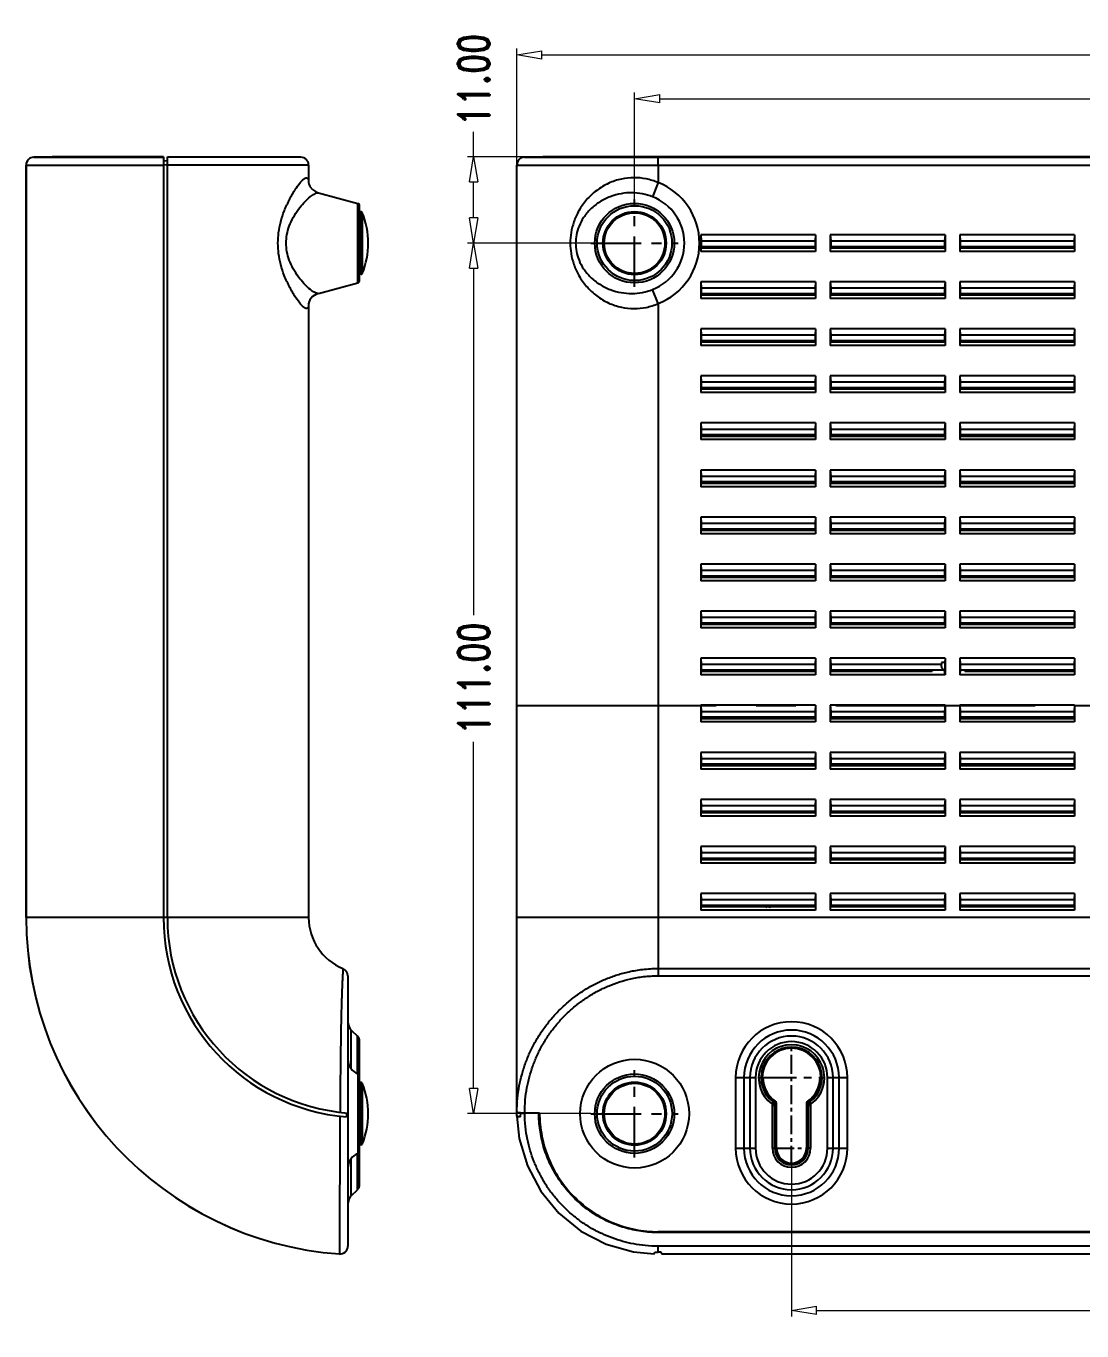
# Model space of a CAD drawing. Header units: millimetres. Extents: x 4911 to 5491, y 411 to 814.
# Drawn here: x 5185.5 to 5320, y 553.9 to 720.2 of the extents above; entities that cross this region are included whole.
import ezdxf

# ---------------------------------------------------------------- set-up
doc = ezdxf.new("R2010")
doc.units = ezdxf.units.MM
doc.linetypes.add('CENTER', pattern=[50.8, 31.75, -6.35, 6.35, -6.35])
doc.layers.add('dim', color=82, linetype='Continuous', lineweight=9)
doc.styles.add('ROMAND', font='romand.shx', dxfattribs={"width": 0.75, "bigfont": 'gbcbig.shx'})
doc.dimstyles.new('YanXiu', dxfattribs={"dimtxt": 2.5, "dimasz": 2.2, "dimexe": 1, "dimexo": 0, "dimgap": 0.66, "dimtad": 0, "dimzin": 1, "dimdsep": 46, "dimtxsty": 'ROMAND', "dimblk": 'CLOSEDBLANK', "dimcen": 0, "dimclrd": 3, "dimclre": 3, "dimclrt": 7, "dimazin": 0, "dimtfac": 1, "dimtofl": 0, "dimtmove": 0, "dimatfit": 3, "dimldrblk": 'CLOSEDBLANK', "dimfxl": 1, "dimlwd": 5, "dimlwe": 5, "dimarcsym": 0})

# ---------------------------------------------------------------- blocks, each defined once
blk = doc.blocks.new('_ClosedBlank')
at = {"color": 0, "linetype": 'ByBlock', "lineweight": -2}
for p, q in [((-1, 0.167), (0, 0)), ((-1, 0.167), (-1, -0.167)), ((0, 0), (-1, -0.167))]:
    blk.add_line(p, q, dxfattribs=at)
blk = doc.blocks.new('*D45')
at = {"layer": 'Defpoints', "color": 0}
for p in [(5442.99, 710.95), (5262.99, 698.11), (5442.99, 698.11)]:
    blk.add_point(p, dxfattribs=at)
at = {"layer": 'dim', "color": 3, "lineweight": 5}
for p, q in [((5262.99, 698.11), (5262.99, 711.75)), ((5266.19, 710.95), (5344.9, 710.95)), ((5439.79, 710.95), (5361.07, 710.95)), ((5442.99, 698.11), (5442.99, 711.75))]:
    blk.add_line(p, q, dxfattribs=at)
at = {"layer": 'dim', "color": 3, "lineweight": 5, "xscale": 3.2, "yscale": 3.2, "zscale": 3.2, "rotation": 180}
blk.add_blockref('_ClosedBlank', (5262.99, 710.95), dxfattribs=at)
at = {"layer": 'dim', "color": 3, "lineweight": 5, "xscale": 3.2, "yscale": 3.2, "zscale": 3.2}
blk.add_blockref('_ClosedBlank', (5442.99, 710.95), dxfattribs=at)
at = {"layer": 'dim', "color": 7, "insert": (5352.99, 710.95), "char_height": 4, "attachment_point": 5, "style": 'ROMAND'}
blk.add_mtext('180.00', dxfattribs=at)
blk = doc.blocks.new('*D46')
at = {"layer": 'Defpoints', "color": 0}
for p in [(5457.99, 716.55), (5247.99, 702.5), (5457.99, 702.5)]:
    blk.add_point(p, dxfattribs=at)
at = {"layer": 'dim', "color": 3, "lineweight": 5}
for p, q in [((5247.99, 702.5), (5247.99, 717.35)), ((5457.99, 702.5), (5457.99, 717.35)), ((5251.19, 716.55), (5344.69, 716.55)), ((5454.79, 716.55), (5361.29, 716.55))]:
    blk.add_line(p, q, dxfattribs=at)
at = {"layer": 'dim', "color": 3, "lineweight": 5, "xscale": 3.2, "yscale": 3.2, "zscale": 3.2, "rotation": 180}
blk.add_blockref('_ClosedBlank', (5247.99, 716.55), dxfattribs=at)
at = {"layer": 'dim', "color": 3, "lineweight": 5, "xscale": 3.2, "yscale": 3.2, "zscale": 3.2}
blk.add_blockref('_ClosedBlank', (5457.99, 716.55), dxfattribs=at)
at = {"layer": 'dim', "color": 7, "insert": (5352.99, 716.55), "char_height": 4, "attachment_point": 5, "style": 'ROMAND'}
blk.add_mtext('210.00', dxfattribs=at)
blk = doc.blocks.new('*D47')
at = {"layer": 'Defpoints', "color": 0}
for p in [(5251.29, 703.55), (5242.48, 692.55), (5257.42, 692.55)]:
    blk.add_point(p, dxfattribs=at)
at = {"layer": 'dim', "color": 3, "lineweight": 5}
for p, q in [((5242.48, 703.55), (5242.48, 706.75)), ((5251.29, 703.55), (5241.68, 703.55)), ((5242.48, 695.75), (5242.48, 700.35)), ((5257.42, 692.55), (5241.68, 692.55))]:
    blk.add_line(p, q, dxfattribs=at)
at = {"layer": 'dim', "color": 3, "lineweight": 5, "xscale": 3.2, "yscale": 3.2, "zscale": 3.2}
for p, rotation in [((5242.48, 703.55), 90), ((5242.48, 692.55), 270)]:
    blk.add_blockref('_ClosedBlank', p, dxfattribs=dict(at, rotation=rotation))
at = {"layer": 'dim', "color": 7, "insert": (5242.48, 713.4), "char_height": 4, "attachment_point": 5, "rotation": 90, "style": 'ROMAND'}
blk.add_mtext('11.00', dxfattribs=at)
blk = doc.blocks.new('*D48')
at = {"layer": 'Defpoints', "color": 0}
for p in [(5257.42, 692.55), (5242.48, 581.55), (5257.42, 581.55)]:
    blk.add_point(p, dxfattribs=at)
at = {"layer": 'dim', "color": 3, "lineweight": 5}
for p, q in [((5257.42, 692.55), (5241.68, 692.55)), ((5242.48, 689.35), (5242.48, 645.13)), ((5242.48, 584.75), (5242.48, 628.96)), ((5257.42, 581.55), (5241.68, 581.55))]:
    blk.add_line(p, q, dxfattribs=at)
at = {"layer": 'dim', "color": 3, "lineweight": 5, "xscale": 3.2, "yscale": 3.2, "zscale": 3.2}
for p, rotation in [((5242.48, 692.55), 90), ((5242.48, 581.55), 270)]:
    blk.add_blockref('_ClosedBlank', p, dxfattribs=dict(at, rotation=rotation))
at = {"layer": 'dim', "color": 7, "insert": (5242.48, 637.05), "char_height": 4, "attachment_point": 5, "rotation": 90, "style": 'ROMAND'}
blk.add_mtext('111.00', dxfattribs=at)
blk = doc.blocks.new('*D67')
at = {"layer": 'Defpoints', "color": 0}
for p in [(5282.99, 575.06), (5422.99, 575.01), (5422.99, 556.47)]:
    blk.add_point(p, dxfattribs=at)
at = {"layer": 'dim', "color": 3, "lineweight": 5}
for p, q in [((5282.99, 575.06), (5282.99, 555.68)), ((5422.99, 575.01), (5422.99, 555.68)), ((5286.19, 556.47), (5344.9, 556.47)), ((5419.79, 556.47), (5361.07, 556.47))]:
    blk.add_line(p, q, dxfattribs=at)
at = {"layer": 'dim', "color": 3, "lineweight": 5, "xscale": 3.2, "yscale": 3.2, "zscale": 3.2, "rotation": 180}
blk.add_blockref('_ClosedBlank', (5282.99, 556.47), dxfattribs=at)
at = {"layer": 'dim', "color": 3, "lineweight": 5, "xscale": 3.2, "yscale": 3.2, "zscale": 3.2}
blk.add_blockref('_ClosedBlank', (5422.99, 556.47), dxfattribs=at)
at = {"layer": 'dim', "color": 7, "insert": (5352.99, 556.47), "char_height": 4, "attachment_point": 5, "style": 'ROMAND'}
blk.add_mtext('140.00', dxfattribs=at)

msp = doc.modelspace()

# ---------------------------------------------------------------- linework, layer by layer
at = {"color": 7, "linetype": 'Continuous'}
for p, q in [((5185.454, 702.505), (5185.454, 606.546)), ((5185.461, 702.505), (5202.954, 702.505)), ((5185.461, 606.546), (5185.461, 702.505)), ((5185.754, 703.215), (5185.754, 703.22)), ((5188.754, 703.546), (5186.436, 703.505)), ((5186.436, 703.505), (5202.954, 703.505)), ((5202.954, 703.546), (5188.754, 703.546)), ((5202.954, 703.546), (5202.954, 606.546)), ((5202.954, 703.072), (5203.454, 703.046)), ((5202.954, 702.573), (5203.454, 702.546)), ((5203.454, 703.546), (5218.154, 703.546)), ((5203.454, 606.546), (5203.454, 703.546)), ((5220.471, 703.505), (5203.454, 703.505)), ((5221.454, 702.505), (5203.454, 702.505)), ((5218.154, 703.546), (5220.471, 703.505)), ((5221.454, 702.505), (5221.454, 700.259)), ((5247.986, 702.505), (5457.986, 702.505)), ((5247.986, 581.726), (5247.986, 702.505)), ((5251.286, 703.546), (5248.968, 703.505)), ((5248.968, 703.505), (5457.003, 703.505)), ((5454.686, 703.546), (5251.286, 703.546)), ((5265.986, 702.505), (5265.986, 703.505)), ((5265.986, 702.505), (5265.986, 700.259)), ((5221.628, 699.778), (5221.628, 699.777)), ((5222.693, 698.955), (5227.731, 697.605)), ((5265.986, 700.259), (5265.286, 698.459)), ((5227.731, 687.486), (5227.731, 697.605)), ((5227.954, 687.776), (5227.954, 697.315)), ((5228.149, 696.516), (5227.954, 696.52)), ((5228.149, 696.516), (5228.149, 688.575)), ((5228.294, 696.417), (5228.294, 688.675)), ((5286.044, 693.616), (5271.428, 693.616)), ((5271.428, 693.616), (5271.486, 692.846)), ((5271.428, 693.616), (5271.428, 691.491)), ((5271.486, 692.846), (5285.986, 692.846)), ((5271.486, 692.846), (5271.486, 692.092)), ((5286.044, 693.616), (5285.986, 692.846)), ((5285.986, 692.846), (5285.986, 692.092)), ((5286.044, 693.616), (5286.044, 691.491)), ((5302.544, 693.616), (5287.928, 693.616)), ((5287.928, 693.616), (5287.928, 691.491)), ((5287.928, 693.616), (5287.986, 692.846)), ((5287.986, 692.846), (5302.486, 692.846)), ((5287.986, 692.846), (5287.986, 692.092)), ((5302.544, 693.616), (5302.486, 692.846)), ((5302.486, 692.846), (5302.486, 692.092)), ((5302.544, 693.616), (5302.544, 691.491)), ((5319.044, 693.616), (5304.428, 693.616)), ((5304.428, 693.616), (5304.428, 691.491)), ((5304.428, 693.616), (5304.486, 692.846)), ((5304.486, 692.846), (5318.986, 692.846)), ((5304.486, 692.846), (5304.486, 692.092)), ((5319.044, 693.616), (5318.986, 692.846)), ((5318.986, 692.846), (5318.986, 692.092)), ((5319.044, 693.616), (5319.044, 691.491)), ((5286.044, 691.491), (5271.428, 691.491)), ((5271.486, 691.91), (5271.468, 692.091)), ((5286.003, 691.91), (5271.468, 691.91)), ((5285.986, 692.092), (5271.486, 692.092)), ((5285.986, 691.91), (5286.003, 692.091)), ((5302.544, 691.491), (5287.928, 691.491)), ((5287.986, 691.91), (5287.968, 692.091)), ((5302.503, 691.91), (5287.968, 691.91)), ((5302.486, 692.092), (5287.986, 692.092)), ((5302.486, 691.91), (5302.503, 692.091)), ((5319.044, 691.491), (5304.428, 691.491)), ((5304.486, 691.91), (5304.468, 692.091)), ((5319.003, 691.91), (5304.468, 691.91)), ((5318.986, 692.092), (5304.486, 692.092)), ((5318.986, 691.91), (5319.003, 692.091)), ((5222.693, 686.136), (5227.731, 687.486)), ((5228.149, 688.575), (5227.954, 688.572)), ((5286.044, 687.616), (5271.428, 687.616)), ((5271.428, 687.616), (5271.428, 685.491)), ((5271.428, 687.616), (5271.486, 686.846)), ((5286.044, 687.616), (5285.986, 686.846)), ((5286.044, 687.616), (5286.044, 685.491)), ((5302.544, 687.616), (5287.928, 687.616)), ((5287.928, 687.616), (5287.928, 685.491)), ((5287.928, 687.616), (5287.986, 686.846)), ((5302.544, 687.616), (5302.486, 686.846)), ((5302.544, 687.616), (5302.544, 685.491)), ((5319.044, 687.616), (5304.428, 687.616)), ((5304.428, 687.616), (5304.428, 685.491)), ((5304.428, 687.616), (5304.486, 686.846)), ((5319.044, 687.616), (5318.986, 686.846)), ((5319.044, 687.616), (5319.044, 685.491)), ((5221.953, 685.724), (5221.953, 685.723)), ((5222.706, 686.14), (5222.452, 686.051)), ((5265.986, 684.832), (5265.286, 686.633)), ((5286.044, 685.491), (5271.428, 685.491)), ((5271.486, 685.91), (5271.468, 686.091)), ((5286.003, 685.91), (5271.468, 685.91)), ((5271.486, 686.846), (5285.986, 686.846)), ((5271.486, 686.846), (5271.486, 686.092)), ((5285.986, 686.092), (5271.486, 686.092)), ((5277.776, 686.092), (5277.776, 685.91)), ((5277.829, 686.092), (5277.829, 685.91)), ((5285.986, 686.846), (5285.986, 686.092)), ((5285.986, 685.91), (5286.003, 686.091)), ((5302.544, 685.491), (5287.928, 685.491)), ((5287.986, 685.91), (5287.968, 686.091)), ((5302.503, 685.91), (5287.968, 685.91)), ((5287.986, 686.846), (5302.486, 686.846)), ((5287.986, 686.846), (5287.986, 686.092)), ((5302.486, 686.092), (5287.986, 686.092)), ((5302.486, 686.846), (5302.486, 686.092)), ((5302.486, 685.91), (5302.503, 686.091)), ((5319.044, 685.491), (5304.428, 685.491)), ((5304.486, 685.91), (5304.468, 686.091)), ((5319.003, 685.91), (5304.468, 685.91)), ((5304.486, 686.846), (5318.986, 686.846)), ((5304.486, 686.846), (5304.486, 686.092)), ((5318.986, 686.092), (5304.486, 686.092)), ((5318.986, 686.846), (5318.986, 686.092)), ((5318.986, 685.91), (5319.003, 686.091)), ((5221.469, 684.909), (5221.454, 684.818)), ((5221.454, 684.832), (5221.454, 606.546)), ((5221.454, 684.817), (5221.454, 684.83)), ((5221.485, 684.974), (5221.469, 684.908)), ((5221.627, 685.313), (5221.485, 684.973)), ((5265.986, 684.832), (5265.986, 599.129)), ((5286.044, 681.616), (5271.428, 681.616)), ((5271.428, 681.616), (5271.428, 679.491)), ((5271.428, 681.616), (5271.486, 680.846)), ((5271.486, 680.846), (5285.986, 680.846)), ((5271.486, 680.846), (5271.486, 680.092)), ((5286.044, 681.616), (5285.986, 680.846)), ((5285.986, 680.846), (5285.986, 680.092)), ((5286.044, 681.616), (5286.044, 679.491)), ((5302.544, 681.616), (5287.928, 681.616)), ((5287.928, 681.616), (5287.928, 679.491)), ((5287.928, 681.616), (5287.986, 680.846)), ((5287.986, 680.846), (5302.486, 680.846)), ((5287.986, 680.846), (5287.986, 680.092)), ((5302.544, 681.616), (5302.486, 680.846)), ((5302.486, 680.846), (5302.486, 680.092)), ((5302.544, 681.616), (5302.544, 679.491)), ((5319.044, 681.616), (5304.428, 681.616)), ((5304.428, 681.616), (5304.428, 679.491)), ((5304.428, 681.616), (5304.486, 680.846)), ((5304.486, 680.846), (5318.986, 680.846)), ((5304.486, 680.846), (5304.486, 680.092)), ((5319.044, 681.616), (5318.986, 680.846)), ((5318.986, 680.846), (5318.986, 680.092)), ((5319.044, 681.616), (5319.044, 679.491)), ((5286.044, 679.491), (5271.428, 679.491)), ((5271.486, 679.91), (5271.468, 680.091)), ((5286.003, 679.91), (5271.468, 679.91)), ((5285.986, 680.092), (5271.486, 680.092)), ((5277.776, 680.092), (5277.776, 679.91)), ((5277.829, 680.092), (5277.829, 679.91)), ((5285.986, 679.91), (5286.003, 680.091)), ((5302.544, 679.491), (5287.928, 679.491)), ((5287.986, 679.91), (5287.968, 680.091)), ((5302.503, 679.91), (5287.968, 679.91)), ((5302.486, 680.092), (5287.986, 680.092)), ((5302.486, 679.91), (5302.503, 680.091)), ((5319.044, 679.491), (5304.428, 679.491)), ((5304.486, 679.91), (5304.468, 680.091)), ((5319.003, 679.91), (5304.468, 679.91)), ((5318.986, 680.092), (5304.486, 680.092)), ((5318.986, 679.91), (5319.003, 680.091)), ((5286.044, 675.616), (5271.428, 675.616)), ((5271.428, 675.616), (5271.428, 673.491)), ((5271.428, 675.616), (5271.486, 674.846)), ((5286.044, 675.616), (5285.986, 674.846)), ((5286.044, 675.616), (5286.044, 673.491)), ((5302.544, 675.616), (5287.928, 675.616)), ((5287.928, 675.616), (5287.928, 673.491)), ((5287.928, 675.616), (5287.986, 674.846)), ((5302.544, 675.616), (5302.486, 674.846)), ((5302.544, 675.616), (5302.544, 673.491)), ((5319.044, 675.616), (5304.428, 675.616)), ((5304.428, 675.616), (5304.428, 673.491)), ((5304.428, 675.616), (5304.486, 674.846)), ((5319.044, 675.616), (5318.986, 674.846)), ((5319.044, 675.616), (5319.044, 673.491)), ((5271.486, 673.91), (5271.468, 674.091)), ((5286.003, 673.91), (5271.468, 673.91)), ((5271.486, 674.846), (5285.986, 674.846)), ((5271.486, 674.846), (5271.486, 674.092)), ((5285.986, 674.092), (5271.486, 674.092)), ((5277.776, 674.092), (5277.776, 673.91)), ((5277.829, 674.092), (5277.829, 673.91)), ((5285.986, 674.846), (5285.986, 674.092)), ((5285.986, 673.91), (5286.003, 674.091)), ((5287.986, 673.91), (5287.968, 674.091)), ((5302.503, 673.91), (5287.968, 673.91)), ((5287.986, 674.846), (5302.486, 674.846)), ((5287.986, 674.846), (5287.986, 674.092)), ((5302.486, 674.092), (5287.986, 674.092)), ((5302.486, 674.846), (5302.486, 674.092)), ((5302.486, 673.91), (5302.503, 674.091)), ((5304.486, 673.91), (5304.468, 674.091)), ((5319.003, 673.91), (5304.468, 673.91)), ((5304.486, 674.846), (5318.986, 674.846)), ((5304.486, 674.846), (5304.486, 674.092)), ((5318.986, 674.092), (5304.486, 674.092)), ((5318.986, 674.846), (5318.986, 674.092)), ((5318.986, 673.91), (5319.003, 674.091)), ((5286.044, 673.491), (5271.428, 673.491)), ((5302.544, 673.491), (5287.928, 673.491)), ((5319.044, 673.491), (5304.428, 673.491)), ((5286.044, 669.616), (5271.428, 669.616)), ((5271.428, 669.616), (5271.428, 667.491)), ((5271.428, 669.616), (5271.486, 668.846)), ((5271.486, 668.846), (5285.986, 668.846)), ((5271.486, 668.846), (5271.486, 668.092)), ((5286.044, 669.616), (5285.986, 668.846)), ((5285.986, 668.846), (5285.986, 668.092)), ((5286.044, 669.616), (5286.044, 667.491)), ((5302.544, 669.616), (5287.928, 669.616)), ((5287.928, 669.616), (5287.928, 667.491)), ((5287.928, 669.616), (5287.986, 668.846)), ((5287.986, 668.846), (5302.486, 668.846)), ((5287.986, 668.846), (5287.986, 668.092)), ((5302.544, 669.616), (5302.486, 668.846)), ((5302.486, 668.846), (5302.486, 668.092)), ((5302.544, 669.616), (5302.544, 667.491)), ((5319.044, 669.616), (5304.428, 669.616)), ((5304.428, 669.616), (5304.428, 667.491)), ((5304.428, 669.616), (5304.486, 668.846)), ((5304.486, 668.846), (5318.986, 668.846)), ((5304.486, 668.846), (5304.486, 668.092)), ((5319.044, 669.616), (5318.986, 668.846)), ((5318.986, 668.846), (5318.986, 668.092)), ((5319.044, 669.616), (5319.044, 667.491)), ((5286.044, 667.491), (5271.428, 667.491)), ((5271.486, 667.91), (5271.468, 668.091)), ((5286.003, 667.91), (5271.468, 667.91)), ((5285.986, 668.092), (5271.486, 668.092)), ((5277.776, 668.092), (5277.776, 667.91)), ((5277.829, 668.092), (5277.829, 667.91)), ((5285.986, 667.91), (5286.003, 668.091)), ((5302.544, 667.491), (5287.928, 667.491)), ((5287.986, 667.91), (5287.968, 668.091)), ((5302.503, 667.91), (5287.968, 667.91)), ((5302.486, 668.092), (5287.986, 668.092)), ((5302.486, 667.91), (5302.503, 668.091)), ((5319.044, 667.491), (5304.428, 667.491)), ((5304.486, 667.91), (5304.468, 668.091)), ((5319.003, 667.91), (5304.468, 667.91)), ((5318.986, 668.092), (5304.486, 668.092)), ((5318.986, 667.91), (5319.003, 668.091)), ((5286.044, 663.616), (5271.428, 663.616)), ((5271.428, 663.616), (5271.428, 661.491)), ((5271.428, 663.616), (5271.486, 662.846)), ((5271.486, 662.846), (5285.986, 662.846)), ((5271.486, 662.846), (5271.486, 662.092)), ((5286.044, 663.616), (5285.986, 662.846)), ((5285.986, 662.846), (5285.986, 662.092)), ((5286.044, 663.616), (5286.044, 661.491)), ((5302.544, 663.616), (5287.928, 663.616)), ((5287.928, 663.616), (5287.928, 661.491)), ((5287.928, 663.616), (5287.986, 662.846)), ((5287.986, 662.846), (5302.486, 662.846)), ((5287.986, 662.846), (5287.986, 662.092)), ((5302.544, 663.616), (5302.486, 662.846)), ((5302.486, 662.846), (5302.486, 662.092)), ((5302.544, 663.616), (5302.544, 661.491)), ((5319.044, 663.616), (5304.428, 663.616)), ((5304.428, 663.616), (5304.428, 661.491)), ((5304.428, 663.616), (5304.486, 662.846)), ((5304.486, 662.846), (5318.986, 662.846)), ((5304.486, 662.846), (5304.486, 662.092)), ((5319.044, 663.616), (5318.986, 662.846)), ((5318.986, 662.846), (5318.986, 662.092)), ((5319.044, 663.616), (5319.044, 661.491)), ((5286.044, 661.491), (5271.428, 661.491)), ((5271.486, 661.91), (5271.468, 662.091)), ((5286.003, 661.91), (5271.468, 661.91)), ((5285.986, 662.092), (5271.486, 662.092)), ((5277.776, 662.092), (5277.776, 661.91)), ((5277.829, 662.092), (5277.829, 661.91)), ((5285.986, 661.91), (5286.003, 662.091)), ((5302.544, 661.491), (5287.928, 661.491)), ((5287.986, 661.91), (5287.968, 662.091)), ((5302.503, 661.91), (5287.968, 661.91)), ((5302.486, 662.092), (5287.986, 662.092)), ((5302.486, 661.91), (5302.503, 662.091)), ((5319.044, 661.491), (5304.428, 661.491)), ((5304.486, 661.91), (5304.468, 662.091)), ((5319.003, 661.91), (5304.468, 661.91)), ((5318.986, 662.092), (5304.486, 662.092)), ((5318.986, 661.91), (5319.003, 662.091)), ((5286.044, 657.616), (5271.428, 657.616)), ((5271.428, 657.616), (5271.428, 655.491)), ((5271.428, 657.616), (5271.486, 656.846)), ((5286.044, 657.616), (5285.986, 656.846)), ((5286.044, 657.616), (5286.044, 655.491)), ((5302.544, 657.616), (5287.928, 657.616)), ((5287.928, 657.616), (5287.928, 655.491)), ((5287.928, 657.616), (5287.986, 656.846)), ((5302.544, 657.616), (5302.486, 656.846)), ((5302.544, 657.616), (5302.544, 655.491)), ((5319.044, 657.616), (5304.428, 657.616)), ((5304.428, 657.616), (5304.428, 655.491)), ((5304.428, 657.616), (5304.486, 656.846)), ((5319.044, 657.616), (5318.986, 656.846)), ((5319.044, 657.616), (5319.044, 655.491)), ((5286.044, 655.491), (5271.428, 655.491)), ((5271.486, 655.91), (5271.468, 656.091)), ((5286.003, 655.91), (5271.468, 655.91)), ((5271.486, 656.846), (5285.986, 656.846)), ((5271.486, 656.846), (5271.486, 656.092)), ((5285.986, 656.092), (5271.486, 656.092)), ((5277.776, 656.092), (5277.776, 655.91)), ((5277.829, 656.092), (5277.829, 655.91)), ((5285.986, 656.846), (5285.986, 656.092)), ((5285.986, 655.91), (5286.003, 656.091)), ((5302.544, 655.491), (5287.928, 655.491)), ((5287.986, 655.91), (5287.968, 656.091)), ((5302.503, 655.91), (5287.968, 655.91)), ((5287.986, 656.846), (5302.486, 656.846)), ((5287.986, 656.846), (5287.986, 656.092)), ((5302.486, 656.092), (5287.986, 656.092)), ((5302.486, 656.846), (5302.486, 656.092)), ((5302.486, 655.91), (5302.503, 656.091)), ((5319.044, 655.491), (5304.428, 655.491)), ((5304.486, 655.91), (5304.468, 656.091)), ((5319.003, 655.91), (5304.468, 655.91)), ((5304.486, 656.846), (5318.986, 656.846)), ((5304.486, 656.846), (5304.486, 656.092)), ((5318.986, 656.092), (5304.486, 656.092)), ((5318.986, 656.846), (5318.986, 656.092)), ((5318.986, 655.91), (5319.003, 656.091)), ((5286.044, 651.616), (5271.428, 651.616)), ((5271.428, 651.616), (5271.428, 649.491)), ((5271.428, 651.616), (5271.486, 650.846)), ((5271.486, 650.846), (5285.986, 650.846)), ((5271.486, 650.846), (5271.486, 650.092)), ((5286.044, 651.616), (5285.986, 650.846)), ((5285.986, 650.846), (5285.986, 650.092)), ((5286.044, 651.616), (5286.044, 649.491)), ((5302.544, 651.616), (5287.928, 651.616)), ((5287.928, 651.616), (5287.928, 649.491)), ((5287.928, 651.616), (5287.986, 650.846)), ((5287.986, 650.846), (5302.486, 650.846)), ((5287.986, 650.846), (5287.986, 650.092)), ((5302.544, 651.616), (5302.486, 650.846)), ((5302.486, 650.846), (5302.486, 650.092)), ((5302.544, 651.616), (5302.544, 649.491)), ((5319.044, 651.616), (5304.428, 651.616)), ((5304.428, 651.616), (5304.428, 649.491)), ((5304.428, 651.616), (5304.486, 650.846)), ((5304.486, 650.846), (5318.986, 650.846)), ((5304.486, 650.846), (5304.486, 650.092)), ((5319.044, 651.616), (5318.986, 650.846)), ((5318.986, 650.846), (5318.986, 650.092)), ((5319.044, 651.616), (5319.044, 649.491)), ((5286.044, 649.491), (5271.428, 649.491)), ((5271.486, 649.91), (5271.468, 650.091)), ((5286.003, 649.91), (5271.468, 649.91)), ((5285.986, 650.092), (5271.486, 650.092)), ((5277.776, 650.092), (5277.776, 649.91)), ((5277.829, 650.092), (5277.829, 649.91)), ((5285.986, 649.91), (5286.003, 650.091)), ((5302.544, 649.491), (5287.928, 649.491)), ((5287.986, 649.91), (5287.968, 650.091)), ((5302.503, 649.91), (5287.968, 649.91)), ((5302.486, 650.092), (5287.986, 650.092)), ((5302.486, 649.91), (5302.503, 650.091)), ((5319.044, 649.491), (5304.428, 649.491)), ((5304.486, 649.91), (5304.468, 650.091)), ((5319.003, 649.91), (5304.468, 649.91)), ((5318.986, 650.092), (5304.486, 650.092)), ((5318.986, 649.91), (5319.003, 650.091)), ((5286.044, 645.616), (5271.428, 645.616)), ((5271.428, 645.616), (5271.428, 643.491)), ((5271.428, 645.616), (5271.486, 644.846)), ((5286.044, 645.616), (5285.986, 644.846)), ((5286.044, 645.616), (5286.044, 643.491)), ((5302.544, 645.616), (5287.928, 645.616)), ((5287.928, 645.616), (5287.928, 643.491)), ((5287.928, 645.616), (5287.986, 644.846)), ((5302.544, 645.616), (5302.486, 644.846)), ((5302.544, 645.616), (5302.544, 643.491)), ((5319.044, 645.616), (5304.428, 645.616)), ((5304.428, 645.616), (5304.428, 643.491)), ((5304.428, 645.616), (5304.486, 644.846)), ((5319.044, 645.616), (5318.986, 644.846)), ((5319.044, 645.616), (5319.044, 643.491)), ((5271.486, 643.91), (5271.468, 644.091)), ((5286.003, 643.91), (5271.468, 643.91)), ((5271.486, 644.846), (5285.986, 644.846)), ((5271.486, 644.846), (5271.486, 644.092)), ((5285.986, 644.092), (5271.486, 644.092)), ((5277.776, 644.092), (5277.776, 643.91)), ((5277.829, 644.092), (5277.829, 643.91)), ((5285.986, 644.846), (5285.986, 644.092)), ((5285.986, 643.91), (5286.003, 644.091)), ((5287.986, 643.91), (5287.968, 644.091)), ((5302.503, 643.91), (5287.968, 643.91)), ((5287.986, 644.846), (5302.486, 644.846)), ((5287.986, 644.846), (5287.986, 644.092)), ((5302.486, 644.092), (5287.986, 644.092)), ((5302.486, 644.846), (5302.486, 644.092)), ((5302.486, 643.91), (5302.503, 644.091)), ((5304.486, 643.91), (5304.468, 644.091)), ((5319.003, 643.91), (5304.468, 643.91)), ((5304.486, 644.846), (5318.986, 644.846)), ((5304.486, 644.846), (5304.486, 644.092)), ((5318.986, 644.092), (5304.486, 644.092)), ((5318.986, 644.846), (5318.986, 644.092)), ((5318.986, 643.91), (5319.003, 644.091)), ((5286.044, 643.491), (5271.428, 643.491)), ((5302.544, 643.491), (5287.928, 643.491)), ((5319.044, 643.491), (5304.428, 643.491)), ((5286.044, 639.616), (5271.428, 639.616)), ((5271.428, 639.616), (5271.428, 637.491)), ((5271.428, 639.616), (5271.486, 638.846)), ((5286.044, 639.616), (5285.986, 638.846)), ((5286.044, 639.616), (5286.044, 637.491)), ((5302.544, 639.616), (5287.928, 639.616)), ((5287.928, 639.616), (5287.928, 637.491)), ((5287.928, 639.616), (5287.986, 638.846)), ((5302.097, 639.079), (5302.088, 638.846)), ((5302.503, 639.079), (5302.097, 639.079)), ((5302.544, 639.616), (5302.503, 639.079)), ((5302.503, 639.079), (5302.503, 638.157)), ((5302.544, 639.616), (5302.544, 637.491)), ((5319.044, 639.616), (5304.428, 639.616)), ((5304.428, 639.616), (5304.428, 637.491)), ((5304.428, 639.616), (5304.486, 638.846)), ((5319.044, 639.616), (5318.986, 638.846)), ((5319.044, 639.616), (5319.044, 637.491)), ((5286.044, 637.491), (5271.428, 637.491)), ((5271.486, 637.91), (5271.468, 638.091)), ((5286.003, 637.91), (5271.468, 637.91)), ((5271.486, 638.846), (5285.986, 638.846)), ((5271.486, 638.846), (5271.486, 638.092)), ((5285.986, 638.092), (5271.486, 638.092)), ((5277.776, 638.092), (5277.776, 637.91)), ((5277.829, 638.092), (5277.829, 637.91)), ((5285.986, 638.846), (5285.986, 638.092)), ((5285.986, 637.91), (5286.003, 638.091)), ((5302.544, 637.491), (5287.928, 637.491)), ((5287.986, 637.91), (5287.968, 638.091)), ((5300.916, 637.91), (5287.968, 637.91)), ((5287.986, 638.846), (5302.088, 638.846)), ((5287.986, 638.846), (5287.986, 638.092)), ((5302.486, 638.092), (5287.986, 638.092)), ((5302.088, 638.559), (5302.088, 638.846)), ((5302.486, 638.148), (5302.486, 638.092)), ((5302.544, 637.491), (5302.486, 638.092)), ((5302.489, 638.148), (5302.495, 638.152)), ((5302.495, 638.152), (5302.503, 638.157)), ((5304.486, 638.092), (5304.428, 637.491)), ((5319.044, 637.491), (5304.428, 637.491)), ((5304.486, 638.846), (5318.986, 638.846)), ((5304.486, 638.846), (5304.486, 638.092)), ((5318.986, 638.092), (5304.486, 638.092)), ((5319.003, 637.91), (5305.055, 637.91)), ((5318.986, 638.846), (5318.986, 638.092)), ((5318.986, 637.91), (5319.003, 638.091)), ((5286.044, 633.616), (5271.428, 633.616)), ((5271.428, 633.616), (5271.428, 631.491)), ((5271.428, 633.616), (5271.486, 632.846)), ((5271.486, 632.846), (5285.986, 632.846)), ((5271.486, 632.846), (5271.486, 632.092)), ((5286.044, 633.616), (5285.986, 632.846)), ((5285.986, 632.846), (5285.986, 632.092)), ((5286.044, 633.616), (5286.044, 631.491)), ((5302.544, 633.616), (5287.928, 633.616)), ((5287.928, 633.616), (5287.928, 631.491)), ((5287.928, 633.616), (5287.986, 632.846)), ((5287.986, 632.846), (5302.486, 632.846)), ((5287.986, 632.846), (5287.986, 632.092)), ((5302.544, 633.616), (5302.486, 632.846)), ((5302.486, 632.846), (5302.486, 632.092)), ((5302.544, 633.616), (5302.544, 631.491)), ((5319.044, 633.616), (5304.428, 633.616)), ((5304.428, 633.616), (5304.428, 631.491)), ((5304.428, 633.616), (5304.486, 632.846)), ((5304.486, 632.846), (5318.986, 632.846)), ((5304.486, 632.846), (5304.486, 632.092)), ((5319.044, 633.616), (5318.986, 632.846)), ((5318.986, 632.846), (5318.986, 632.092)), ((5319.044, 633.616), (5319.044, 631.491)), ((5286.044, 631.491), (5271.428, 631.491)), ((5271.486, 631.91), (5271.468, 632.091)), ((5286.003, 631.91), (5271.468, 631.91)), ((5285.986, 632.092), (5271.486, 632.092)), ((5277.776, 632.092), (5277.776, 631.91)), ((5277.829, 632.092), (5277.829, 631.91)), ((5285.986, 631.91), (5286.003, 632.091)), ((5302.544, 631.491), (5287.928, 631.491)), ((5287.986, 631.91), (5287.968, 632.091)), ((5302.503, 631.91), (5287.968, 631.91)), ((5302.486, 632.092), (5287.986, 632.092)), ((5302.486, 631.91), (5302.503, 632.091)), ((5319.044, 631.491), (5304.428, 631.491)), ((5304.486, 631.91), (5304.468, 632.091)), ((5319.003, 631.91), (5304.468, 631.91)), ((5318.986, 632.092), (5304.486, 632.092)), ((5318.986, 631.91), (5319.003, 632.091)), ((5286.044, 627.616), (5271.428, 627.616)), ((5271.428, 627.616), (5271.428, 625.491)), ((5271.428, 627.616), (5271.486, 626.846)), ((5286.044, 627.616), (5285.986, 626.846)), ((5286.044, 627.616), (5286.044, 625.491)), ((5302.544, 627.616), (5287.928, 627.616)), ((5287.928, 627.616), (5287.928, 625.491)), ((5287.928, 627.616), (5287.986, 626.846)), ((5302.544, 627.616), (5302.486, 626.846)), ((5302.544, 627.616), (5302.544, 625.491)), ((5319.044, 627.616), (5304.428, 627.616)), ((5304.428, 627.616), (5304.428, 625.491)), ((5304.428, 627.616), (5304.486, 626.846)), ((5319.044, 627.616), (5318.986, 626.846)), ((5319.044, 627.616), (5319.044, 625.491)), ((5271.486, 625.91), (5271.468, 626.091)), ((5286.003, 625.91), (5271.468, 625.91)), ((5271.486, 626.846), (5285.986, 626.846)), ((5271.486, 626.846), (5271.486, 626.092)), ((5285.986, 626.092), (5271.486, 626.092)), ((5277.776, 626.092), (5277.776, 625.91)), ((5277.829, 626.092), (5277.829, 625.91)), ((5285.986, 626.846), (5285.986, 626.092)), ((5285.986, 625.91), (5286.003, 626.091)), ((5287.986, 625.91), (5287.968, 626.091)), ((5302.503, 625.91), (5287.968, 625.91)), ((5287.986, 626.846), (5302.486, 626.846)), ((5287.986, 626.846), (5287.986, 626.092)), ((5302.486, 626.092), (5287.986, 626.092)), ((5302.486, 626.846), (5302.486, 626.092)), ((5302.486, 625.91), (5302.503, 626.091)), ((5304.486, 625.91), (5304.468, 626.091)), ((5319.003, 625.91), (5304.468, 625.91)), ((5304.486, 626.846), (5318.986, 626.846)), ((5304.486, 626.846), (5304.486, 626.092)), ((5318.986, 626.092), (5304.486, 626.092)), ((5318.986, 626.846), (5318.986, 626.092)), ((5318.986, 625.91), (5319.003, 626.091)), ((5286.044, 625.491), (5271.428, 625.491)), ((5302.544, 625.491), (5287.928, 625.491)), ((5319.044, 625.491), (5304.428, 625.491)), ((5286.044, 621.616), (5271.428, 621.616)), ((5271.428, 621.616), (5271.428, 619.491)), ((5271.428, 621.616), (5271.486, 620.846)), ((5271.486, 620.846), (5285.986, 620.846)), ((5271.486, 620.846), (5271.486, 620.092)), ((5286.044, 621.616), (5285.986, 620.846)), ((5285.986, 620.846), (5285.986, 620.092)), ((5286.044, 621.616), (5286.044, 619.491)), ((5302.544, 621.616), (5287.928, 621.616)), ((5287.928, 621.616), (5287.928, 619.491)), ((5287.928, 621.616), (5287.986, 620.846)), ((5287.986, 620.846), (5302.486, 620.846)), ((5287.986, 620.846), (5287.986, 620.092)), ((5302.544, 621.616), (5302.486, 620.846)), ((5302.486, 620.846), (5302.486, 620.092)), ((5302.544, 621.616), (5302.544, 619.491)), ((5319.044, 621.616), (5304.428, 621.616)), ((5304.428, 621.616), (5304.428, 619.491)), ((5304.428, 621.616), (5304.486, 620.846)), ((5304.486, 620.846), (5318.986, 620.846)), ((5304.486, 620.846), (5304.486, 620.092)), ((5319.044, 621.616), (5318.986, 620.846)), ((5318.986, 620.846), (5318.986, 620.092)), ((5319.044, 621.616), (5319.044, 619.491)), ((5286.044, 619.491), (5271.428, 619.491)), ((5271.486, 619.91), (5271.468, 620.091)), ((5286.003, 619.91), (5271.468, 619.91)), ((5285.986, 620.092), (5271.486, 620.092)), ((5277.776, 620.092), (5277.776, 619.91)), ((5277.829, 620.092), (5277.829, 619.91)), ((5285.986, 619.91), (5286.003, 620.091)), ((5302.544, 619.491), (5287.928, 619.491)), ((5287.986, 619.91), (5287.968, 620.091)), ((5302.503, 619.91), (5287.968, 619.91)), ((5302.486, 620.092), (5287.986, 620.092)), ((5302.486, 619.91), (5302.503, 620.091)), ((5319.044, 619.491), (5304.428, 619.491)), ((5304.486, 619.91), (5304.468, 620.091)), ((5319.003, 619.91), (5304.468, 619.91)), ((5318.986, 620.092), (5304.486, 620.092)), ((5318.986, 619.91), (5319.003, 620.091)), ((5286.044, 615.616), (5271.428, 615.616)), ((5271.428, 615.616), (5271.428, 613.491)), ((5271.428, 615.616), (5271.486, 614.846)), ((5286.044, 615.616), (5285.986, 614.846)), ((5286.044, 615.616), (5286.044, 613.491)), ((5302.544, 615.616), (5287.928, 615.616)), ((5287.928, 615.616), (5287.928, 613.491)), ((5287.928, 615.616), (5287.986, 614.846)), ((5302.544, 615.616), (5302.486, 614.846)), ((5302.544, 615.616), (5302.544, 613.491)), ((5319.044, 615.616), (5304.428, 615.616)), ((5304.428, 615.616), (5304.428, 613.491)), ((5304.428, 615.616), (5304.486, 614.846)), ((5319.044, 615.616), (5318.986, 614.846)), ((5319.044, 615.616), (5319.044, 613.491)), ((5271.486, 613.91), (5271.468, 614.091)), ((5286.003, 613.91), (5271.468, 613.91)), ((5271.486, 614.846), (5285.986, 614.846)), ((5271.486, 614.846), (5271.486, 614.092)), ((5285.986, 614.092), (5271.486, 614.092)), ((5277.776, 614.092), (5277.776, 613.91)), ((5277.829, 614.092), (5277.829, 613.91)), ((5285.986, 614.846), (5285.986, 614.092)), ((5285.986, 613.91), (5286.003, 614.091)), ((5287.986, 613.91), (5287.968, 614.091)), ((5302.503, 613.91), (5287.968, 613.91)), ((5287.986, 614.846), (5302.486, 614.846)), ((5287.986, 614.846), (5287.986, 614.092)), ((5302.486, 614.092), (5287.986, 614.092)), ((5302.486, 614.846), (5302.486, 614.092)), ((5302.486, 613.91), (5302.503, 614.091)), ((5304.486, 613.91), (5304.468, 614.091)), ((5319.003, 613.91), (5304.468, 613.91)), ((5304.486, 614.846), (5318.986, 614.846)), ((5304.486, 614.846), (5304.486, 614.092)), ((5318.986, 614.092), (5304.486, 614.092)), ((5318.986, 614.846), (5318.986, 614.092)), ((5318.986, 613.91), (5319.003, 614.091)), ((5286.044, 613.491), (5271.428, 613.491)), ((5302.544, 613.491), (5287.928, 613.491)), ((5319.044, 613.491), (5304.428, 613.491)), ((5286.044, 609.616), (5271.428, 609.616)), ((5271.428, 609.616), (5271.428, 607.491)), ((5271.428, 609.616), (5271.486, 608.846)), ((5286.044, 609.616), (5285.986, 608.846)), ((5286.044, 609.616), (5286.044, 607.491)), ((5302.544, 609.616), (5287.928, 609.616)), ((5287.928, 609.616), (5287.928, 607.491)), ((5287.928, 609.616), (5287.986, 608.846)), ((5302.544, 609.616), (5302.486, 608.846)), ((5302.544, 609.616), (5302.544, 607.491)), ((5319.044, 609.616), (5304.428, 609.616)), ((5304.428, 609.616), (5304.428, 607.491)), ((5304.428, 609.616), (5304.486, 608.846)), ((5319.044, 609.616), (5318.986, 608.846)), ((5319.044, 609.616), (5319.044, 607.491)), ((5286.044, 607.491), (5271.428, 607.491)), ((5271.486, 607.91), (5271.468, 608.091)), ((5286.003, 607.91), (5271.468, 607.91)), ((5271.486, 608.846), (5285.986, 608.846)), ((5271.486, 608.846), (5271.486, 608.092)), ((5285.986, 608.092), (5271.486, 608.092)), ((5285.986, 608.846), (5285.986, 608.092)), ((5285.986, 607.91), (5286.003, 608.091)), ((5302.544, 607.491), (5287.928, 607.491)), ((5287.986, 607.91), (5287.968, 608.091)), ((5302.503, 607.91), (5287.968, 607.91)), ((5287.986, 608.846), (5302.486, 608.846)), ((5287.986, 608.846), (5287.986, 608.092)), ((5302.486, 608.092), (5287.986, 608.092)), ((5302.486, 608.846), (5302.486, 608.092)), ((5302.486, 607.91), (5302.503, 608.091)), ((5319.044, 607.491), (5304.428, 607.491)), ((5304.486, 607.91), (5304.468, 608.091)), ((5319.003, 607.91), (5304.468, 607.91)), ((5304.486, 608.846), (5318.986, 608.846)), ((5304.486, 608.846), (5304.486, 608.092)), ((5318.986, 608.092), (5304.486, 608.092)), ((5318.986, 608.846), (5318.986, 608.092)), ((5318.986, 607.91), (5319.003, 608.091)), ((5221.454, 606.546), (5185.461, 606.546)), ((5457.986, 606.546), (5247.986, 606.546)), ((5226.454, 599.129), (5226.454, 564.653)), ((5265.986, 600.057), (5439.986, 600.057)), ((5265.986, 599.129), (5439.986, 599.129)), ((5226.893, 592.206), (5227.661, 591.438)), ((5226.893, 587.255), (5226.893, 592.206)), ((5227.661, 586.661), (5227.661, 591.438)), ((5227.954, 572.56), (5227.954, 590.731)), ((5227.758, 576.484), (5227.758, 586.607)), ((5275.865, 586.145), (5278.4, 586.145)), ((5275.865, 586.145), (5275.865, 577.145)), ((5276.925, 586.145), (5276.925, 577.145)), ((5277.693, 586.145), (5277.693, 577.145)), ((5278.4, 586.145), (5278.4, 577.145)), ((5279.336, 586.145), (5279.236, 586.145)), ((5286.736, 586.145), (5286.636, 586.145)), ((5287.572, 586.145), (5290.107, 586.145)), ((5287.572, 577.145), (5287.572, 586.145)), ((5288.279, 577.145), (5288.279, 586.145)), ((5289.047, 577.145), (5289.047, 586.145)), ((5290.107, 577.145), (5290.107, 586.145)), ((5228.149, 585.516), (5227.954, 585.52)), ((5228.149, 585.516), (5228.149, 577.575)), ((5228.294, 585.417), (5228.294, 577.675)), ((5280.648, 583.038), (5280.467, 582.798)), ((5280.547, 582.639), (5280.847, 582.639)), ((5280.547, 577.145), (5280.547, 582.639)), ((5280.648, 583.038), (5280.698, 583.066)), ((5280.847, 577.145), (5280.847, 582.639)), ((5280.899, 582.665), (5280.899, 577.145)), ((5281.086, 577.145), (5281.086, 582.812)), ((5284.886, 582.812), (5284.886, 577.145)), ((5285.072, 577.145), (5285.072, 582.665)), ((5285.125, 582.639), (5285.425, 582.639)), ((5285.125, 582.639), (5285.125, 577.145)), ((5285.324, 583.038), (5285.274, 583.066)), ((5285.505, 582.798), (5285.324, 583.038)), ((5285.425, 582.639), (5285.425, 577.145)), ((5225.454, 581.793), (5225.454, 581.726)), ((5247.993, 581.223), (5247.993, 581.726)), ((5247.993, 581.223), (5247.993, 581.223)), ((5248.46, 581.137), (5248.486, 581.637)), ((5250.886, 581.626), (5248.986, 581.626)), ((5225.438, 579.046), (5225.435, 578.495)), ((5228.149, 577.575), (5227.954, 577.572)), ((5226.893, 571.085), (5226.893, 575.837)), ((5227.661, 571.853), (5227.661, 576.43)), ((5275.865, 577.145), (5278.4, 577.145)), ((5280.547, 577.145), (5280.899, 577.145)), ((5285.425, 577.145), (5285.072, 577.145)), ((5287.572, 577.145), (5290.107, 577.145)), ((5226.893, 571.085), (5227.661, 571.853)), ((5439.986, 566.496), (5265.986, 566.496)), ((5439.986, 566.395), (5265.986, 566.395)), ((5225.384, 564.4), (5225.383, 563.793)), ((5439.986, 564.653), (5265.986, 564.653)), ((5265.986, 563.904), (5265.986, 564.653)), ((5225.383, 563.793), (5225.382, 563.663)), ((5226.116, 563.904), (5226.111, 563.904)), ((5265.586, 563.904), (5265.986, 563.904)), ((5266.386, 563.904), (5265.986, 563.904)), ((5439.491, 563.653), (5266.481, 563.653))]:
    msp.add_line(p, q, dxfattribs=at)
at = {"color": 1, "linetype": 'CENTER', "ltscale": 0.202383}
for p, q in [((5262.986, 686.98), (5262.986, 698.111)), ((5257.42, 692.546), (5268.551, 692.546))]:
    msp.add_line(p, q, dxfattribs=at)
at = {"color": 1, "linetype": 'CENTER', "ltscale": 0.8}
msp.add_line((5247.986, 633.599), (5457.986, 633.599), dxfattribs=at)
at = {"color": 1, "linetype": 'CENTER', "ltscale": 0.076}
for p, q in [((5282.986, 575.055), (5282.986, 590.27)), ((5280.896, 577.145), (5285.076, 577.145))]:
    msp.add_line(p, q, dxfattribs=at)
at = {"color": 1, "linetype": 'CENTER', "ltscale": 0.202458}
for p, q in [((5262.986, 575.978), (5262.986, 587.113)), ((5257.418, 581.546), (5268.554, 581.546))]:
    msp.add_line(p, q, dxfattribs=at)
at = {"color": 1, "linetype": 'CENTER', "ltscale": 0.15}
msp.add_line((5278.861, 586.145), (5287.111, 586.145), dxfattribs=at)
at = {"color": 7, "linetype": 'Continuous'}
for points in [[(5221.453, 700.282), (5221.454, 700.274), (5221.485, 700.117), (5221.628, 699.777), (5221.953, 699.368), (5222.453, 699.041), (5222.706, 698.952)], [(5222.453, 686.051), (5221.952, 685.723), (5221.627, 685.313)], [(5247.993, 581.223), (5248.299, 578.383), (5249.326, 574.879), (5251.031, 571.66), (5253.343, 568.86), (5256.159, 566.58), (5259.368, 564.919), (5262.835, 563.935), (5265.489, 563.66)]]:
    msp.add_lwpolyline(points, dxfattribs=at)
for centre, radius in [((5262.986, 692.546), 5.06), ((5262.986, 692.546), 4.77), ((5262.986, 692.546), 4.026), ((5262.986, 692.546), 3.97), ((5262.986, 692.546), 3.871), ((5262.986, 581.546), 6.937), ((5262.986, 581.546), 5.061), ((5262.986, 581.546), 4.78), ((5262.986, 581.546), 4.026), ((5262.986, 581.546), 3.97), ((5262.986, 581.546), 3.871)]:
    msp.add_circle(centre, radius, dxfattribs=at)
for centre, radius, start, end in [((5186.454, 702.505), 1, 91.00009, 180), ((5186.465, 702.506), 1.004, 135.08252, 180.05567), ((5220.454, 702.505), 1, 0, 88.99991), ((5248.986, 702.505), 1, 91.01023, 180.03046), ((5230.816, 692.161), 13.224, 146.77683, 147.46373), ((5262.986, 692.546), 8.276, 291.25305, 68.74694), ((5232.451, 691.19), 15.128, 153.08289, 155.5905), ((5227.654, 697.315), 0.3, 0, 75), ((5262.986, 692.546), 6.344, 291.25257, 68.74743), ((5228.146, 696.356), 0.16, 22.20289, 89), ((5218.81, 692.546), 10.244, 337.79711, 22.20289), ((5280.486, 690.546), 2.46, 140.92122, 145.81519), ((5280.486, 690.546), 2.25, 136.07412, 142.37673), ((5280.486, 690.546), 2.25, 37.62327, 43.92588), ((5280.486, 690.546), 2.46, 34.18481, 39.07878), ((5232.442, 693.897), 15.118, 204.40898, 206.91877), ((5227.654, 687.776), 0.3, 285, 0), ((5228.146, 688.735), 0.16, 271, 337.79711), ((5228.454, 606.546), 43, 180, 265.90396), ((5228.454, 606.546), 42.993, 180, 265.90396), ((5228.454, 606.546), 25.5, 180, 265.15005), ((5228.454, 606.546), 25, 180, 265.41143), ((5228.454, 606.546), 7, 180, 247.97569), ((5225.454, 599.129), 1, 0.00018, 67.97576), ((5227.954, 593.267), 1.5, 180, 225), ((5282.986, 586.145), 7.121, 0, 180), ((5226.954, 590.731), 1, 0, 45), ((5282.986, 586.145), 6.061, 0, 180), ((5282.986, 586.145), 5.293, 0, 180), ((5282.986, 586.145), 4.586, 0, 180), ((5282.986, 586.145), 4.189, 306.92953, 233.04027), ((5282.986, 586.145), 3.889, 306.96016, 233.03984), ((5282.986, 586.145), 3.75, 0, 180), ((5228.454, 588.482), 2, 180, 249.64559), ((5227.654, 586.326), 0.3, 0, 69.64559), ((5282.986, 586.145), 3.836, 181.72131, 233.38573), ((5282.986, 586.145), 3.65, 180, 235.39781), ((5282.986, 586.145), 3.65, 304.60219, 0), ((5282.986, 586.145), 3.836, 306.61427, 358.27869), ((5228.146, 585.356), 0.16, 22.20289, 89), ((5218.81, 581.546), 10.244, 337.79711, 22.20289), ((5280.347, 582.638), 0.5, 0.01284, 53.02648), ((5280.4, 582.665), 0.5, 359.99896, 53.38678), ((5272.154, 600.059), 19.469, 296.51957, 296.69263), ((5280.686, 582.812), 0.4, 18.45665, 55.3999), ((5280.684, 582.812), 0.402, 0.0497, 18.40484), ((5285.286, 582.812), 0.4, 143.07, 180.0021), ((5285.287, 582.81), 0.402, 124.65202, 143.01806), ((5285.575, 582.665), 0.502, 162.32912, 179.95575), ((5285.572, 582.665), 0.5, 126.61322, 162.28383), ((5285.625, 582.638), 0.5, 126.97279, 179.98678), ((5202.616, 582.418), 23.716, 356.904, 358.11302), ((5248.864, 589.297), 7.67, 267.17395, 267.79847), ((5248.907, 590.4), 8.774, 267.79755, 268.30528), ((5248.977, 592.932), 11.306, 268.32698, 270.04551), ((5228.146, 577.735), 0.16, 271, 337.79711), ((5228.454, 574.609), 2, 110.35441, 180), ((5227.654, 576.766), 0.3, 290.35441, 0), ((5282.986, 577.145), 7.121, 180, 0), ((5282.986, 577.145), 6.061, 180, 0), ((5282.986, 577.145), 5.293, 180, 0), ((5282.986, 577.145), 4.586, 180, 0), ((5282.986, 577.145), 2.439, 180, 0), ((5282.986, 577.145), 2.139, 180, 0), ((5282.986, 577.145), 2.086, 180, 0), ((5282.986, 577.145), 1.9, 180, 0), ((5226.954, 572.56), 1, 315, 0), ((5227.954, 570.024), 1.5, 135, 180), ((5225.454, 564.653), 1, 265.90396, 0), ((5225.455, 564.664), 1.004, 265.87984, 310.81008)]:
    msp.add_arc(centre, radius, start, end, dxfattribs=at)
for centre, major_axis, ratio, start_param, end_param in [((5280.38, 690.652), (-1.844, 1.844), 0.9972647, 0.1970096, 0.2760141), ((5280.432, 690.599), (-1.844, 1.844), 0.9972647, 0.1744829, 0.2531711), ((5302.986, 638.935), (0, 2.312), 0.9988494, -4.3390251, -4.252918), ((5302.986, 638.935), (0, 2.312), 0.9988494, -2.0302673, -1.9441602), ((5280.38, 610.44), (1.844, 1.844), 0.9972647, -2.7801411, -2.539102), ((5280.432, 610.492), (-1.844, -1.844), 0.9972647, 0.4061682, 0.7325141), ((5282.986, 579.721), (0, 8.568), 0.661589, 0.7229358, 0.7430389), ((5282.986, 579.721), (0, 8.568), 0.661589, -0.7430389, -0.7229358)]:
    msp.add_ellipse(centre, major_axis=major_axis, ratio=ratio, start_param=start_param, end_param=end_param, dxfattribs=at)
for points, start_tangent, end_tangent in [([(5219.753, 699.407), (5220.317, 700.184), (5220.832, 700.717), (5221.186, 700.891), (5221.39, 700.735), (5221.454, 700.262)], (0.5479959, 0.836481), (-0.0014365, -0.999999)), ([(5265.986, 700.259), (5264.479, 700.735), (5262.905, 700.891), (5261.304, 700.716), (5259.692, 700.18), (5258.161, 699.268), (5256.86, 698.051), (5255.894, 696.684), (5255.255, 695.278), (5254.902, 693.887), (5254.792, 692.546)], (-0.9177337, 0.3971963), (0.0002826, -1)), ([(5218.962, 698.038), (5218.971, 698.055), (5219.667, 699.274)], (0.45257, 0.8917289), (0.5379262, 0.842992)), ([(5220.847, 697.686), (5220.951, 697.798), (5221.674, 698.471), (5222.245, 698.851), (5222.638, 698.962), (5222.704, 698.945)], (0.676012, 0.7368906), (0.939783, -0.3417717)), ([(5265.286, 698.459), (5264.003, 698.828), (5262.66, 698.962), (5261.287, 698.851), (5259.889, 698.468), (5258.541, 697.794), (5257.375, 696.871), (5256.496, 695.814), (5255.908, 694.711), (5255.58, 693.611), (5255.478, 692.546)], (-0.9320215, 0.362403), (0.0001462, -1)), ([(5217.546, 692.546), (5217.632, 693.881), (5217.902, 695.273), (5218.358, 696.685), (5218.676, 697.441)], (0.0002292, 1), (0.4131121, 0.9106802)), ([(5218.593, 692.546), (5218.688, 693.606), (5218.988, 694.707), (5219.495, 695.815), (5220.177, 696.874), (5220.847, 697.686)], (0.0001816, 1), (0.676012, 0.7368906)), ([(5218.676, 687.65), (5218.357, 688.409), (5217.903, 689.814), (5217.633, 691.205), (5217.546, 692.546)], (-0.4131053, 0.9106833), (0.0003268, 0.9999999)), ([(5220.846, 687.406), (5220.174, 688.221), (5219.494, 689.278), (5218.989, 690.38), (5218.689, 691.481), (5218.593, 692.546)], (-0.6759716, 0.7369277), (0.0003078, 1)), ([(5254.792, 692.546), (5254.9, 691.211), (5255.254, 689.818), (5255.895, 688.406), (5256.864, 687.036), (5258.169, 685.817), (5259.7, 684.907), (5261.308, 684.375), (5262.907, 684.2), (5264.479, 684.356), (5265.986, 684.832)], (0.0001987, -1), (0.9177282, 0.397209)), ([(5255.478, 692.546), (5255.579, 691.486), (5255.906, 690.384), (5256.496, 689.276), (5257.379, 688.217), (5258.549, 687.293), (5259.896, 686.62), (5261.29, 686.24), (5262.662, 686.13), (5264.002, 686.264), (5265.286, 686.633)], (0.0000879, -1), (0.93202, 0.3624067)), ([(5222.704, 686.147), (5222.638, 686.13), (5222.244, 686.241), (5221.671, 686.623), (5220.947, 687.298), (5220.846, 687.406)], (-0.9398042, -0.3417133), (-0.6759716, 0.7369277)), ([(5221.454, 684.83), (5221.39, 684.357), (5221.185, 684.2), (5220.831, 684.376), (5220.314, 684.911), (5219.662, 685.824), (5218.962, 687.053)], (0.0015453, -0.9999988), (-0.4525973, 0.891715)), ([(5302.088, 638.559), (5302.142, 638.355), (5302.29, 638.205), (5302.486, 638.148)], (0, -1), (0.9998646, -0.0164546)), ([(5225.829, 600.057), (5225.823, 599.968), (5225.81, 599.742), (5225.792, 599.413), (5225.769, 598.978), (5225.743, 598.422), (5225.715, 597.759), (5225.687, 597), (5225.659, 596.147), (5225.632, 595.204), (5225.607, 594.178), (5225.584, 593.078), (5225.562, 591.907), (5225.543, 590.667), (5225.524, 589.371), (5225.508, 588.041), (5225.494, 586.681), (5225.481, 585.228), (5225.467, 583.596), (5225.454, 581.793)], (-0.0619506, -0.9980792), (-0.0068053, -0.9999768)), ([(5247.986, 581.726), (5248.075, 583.512), (5248.302, 585.093), (5248.644, 586.572), (5249.106, 588.021), (5249.691, 589.44), (5250.392, 590.802), (5251.202, 592.098), (5252.118, 593.323), (5253.13, 594.468), (5254.229, 595.525), (5255.408, 596.486), (5256.667, 597.349), (5258.01, 598.111), (5259.384, 598.741), (5260.777, 599.245), (5262.294, 599.651), (5264.023, 599.942), (5265.986, 600.057)], (0.0000184, 1), (1, 0.000012)), ([(5248.986, 581.626), (5249.062, 583.329), (5249.271, 584.837), (5249.59, 586.243), (5250.023, 587.62), (5250.573, 588.969), (5251.232, 590.265), (5251.996, 591.498), (5252.859, 592.664), (5253.816, 593.758), (5254.857, 594.768), (5255.972, 595.688), (5257.163, 596.516), (5258.433, 597.247), (5259.734, 597.855), (5261.054, 598.342), (5262.491, 598.736), (5264.129, 599.018), (5265.986, 599.129)], (-0.0059416, 0.9999823), (1, 0.0000346)), ([(5280.467, 582.798), (5280.49, 582.778), (5280.512, 582.752), (5280.53, 582.72), (5280.542, 582.682), (5280.547, 582.639)], (0.7990254, -0.6012973), (0.0000166, -1)), ([(5285.425, 582.639), (5285.427, 582.669), (5285.435, 582.702), (5285.45, 582.736), (5285.473, 582.768), (5285.503, 582.797)], (0.0000518, 1), (0.7990481, 0.6012671)), ([(5225.45, 581.223), (5225.441, 579.627), (5225.438, 579.046)], (-0.0064884, -0.999979), (-0.0054381, -0.9999852)), ([(5248.986, 581.626), (5248.603, 581.632), (5248.279, 581.651), (5248.062, 581.683), (5247.986, 581.726)], (-1, -0.0000001), (0.0000368, 1)), ([(5248.46, 581.137), (5248.211, 581.157), (5248.049, 581.186), (5247.993, 581.223)], (-0.9985566, 0.0537087), (-0.0113963, 0.9999351)), ([(5265.986, 564.653), (5264.351, 564.733), (5262.876, 564.944), (5261.49, 565.264), (5260.129, 565.699), (5258.797, 566.253), (5257.519, 566.918), (5256.306, 567.688), (5255.162, 568.559), (5254.094, 569.524), (5253.11, 570.576), (5252.218, 571.705), (5251.423, 572.909), (5250.732, 574.181), (5250.157, 575.498), (5249.697, 576.843), (5249.34, 578.269), (5249.086, 579.889), (5248.986, 581.626)], (-1, 0.0000114), (-0.0059626, 0.9999822)), ([(5265.986, 566.395), (5263.826, 566.553), (5261.706, 567.015), (5259.671, 567.772), (5257.769, 568.812), (5256.032, 570.117), (5254.501, 571.653), (5253.199, 573.395), (5252.16, 575.299), (5251.403, 577.337), (5250.942, 579.46), (5250.786, 581.626)], (-1, 0), (-0.0000097, 1)), ([(5250.886, 581.626), (5251.174, 578.7), (5252.024, 575.866), (5253.418, 573.242), (5255.307, 570.931), (5257.619, 569.03), (5260.251, 567.631), (5263.085, 566.781), (5265.986, 566.496)], (0.0000097, -1), (1, 0)), ([(5225.435, 578.495), (5225.433, 578.191), (5225.426, 576.837), (5225.42, 575.511), (5225.415, 574.208), (5225.41, 572.95), (5225.406, 571.749), (5225.402, 570.61), (5225.398, 569.538), (5225.395, 568.539), (5225.393, 567.62), (5225.39, 566.785), (5225.388, 566.039), (5225.387, 565.388), (5225.385, 564.842), (5225.384, 564.4)], (-0.0052175, -0.9999864), (-0.0023915, -0.9999971)), ([(5265.489, 563.661), (5265.5, 563.678), (5265.533, 563.76), (5265.586, 563.904)], (0.9843904, 0.1759987), (0.338714, 0.9408894)), ([(5266.484, 563.651), (5266.46, 563.705), (5266.386, 563.904)], (-0.9865589, 0.1634063), (-0.3382311, 0.9410631))]:
    msp.add_spline(points, degree=3, dxfattribs=dict(at, start_tangent=start_tangent, end_tangent=end_tangent))

# ---------------------------------------------------------------- dimensions: what is measured, and where the dimension line sits
at = {"layer": 'dim'}
dim = msp.add_linear_dim(base=(5242.476, 692.546), p1=(5251.286, 703.546), p2=(5257.42, 692.546), angle=90, dimstyle='YanXiu', override={"dimtxt": 4, "dimasz": 3.2, "dimexe": 0.7996, "dimgap": 0.7996}, dxfattribs=at)
dim.commit()
dim.dimension.update_dxf_attribs({"geometry": '*D47', "text_midpoint": (5242.476, 713.402), "dimtype": 160})
for base, p1, p2, picture, middle in [((5457.986, 716.555), (5247.986, 702.505), (5457.986, 702.505), '*D46', (5352.986, 716.555)), ((5442.986, 710.955), (5262.986, 698.111), (5442.986, 698.111), '*D45', (5352.986, 710.955)), ((5422.986, 556.475), (5282.986, 575.059), (5422.986, 575.006), '*D67', (5352.986, 556.475))]:
    dim = msp.add_linear_dim(base=base, p1=p1, p2=p2, dimstyle='YanXiu', override={"dimtxt": 4, "dimasz": 3.2, "dimexe": 0.7996, "dimgap": 0.7996}, dxfattribs=at)
    dim.commit()
    dim.dimension.update_dxf_attribs({"geometry": picture, "text_midpoint": middle})
dim = msp.add_linear_dim(base=(5242.476, 581.546), p1=(5257.42, 692.546), p2=(5257.418, 581.546), angle=90, dimstyle='YanXiu', override={"dimtxt": 4, "dimasz": 3.2, "dimexe": 0.7996, "dimgap": 0.7996, "dimtmove": 1}, dxfattribs=at)
dim.commit()
dim.dimension.update_dxf_attribs({"geometry": '*D48', "text_midpoint": (5242.476, 637.046)})

doc.saveas('drawing.dxf')
